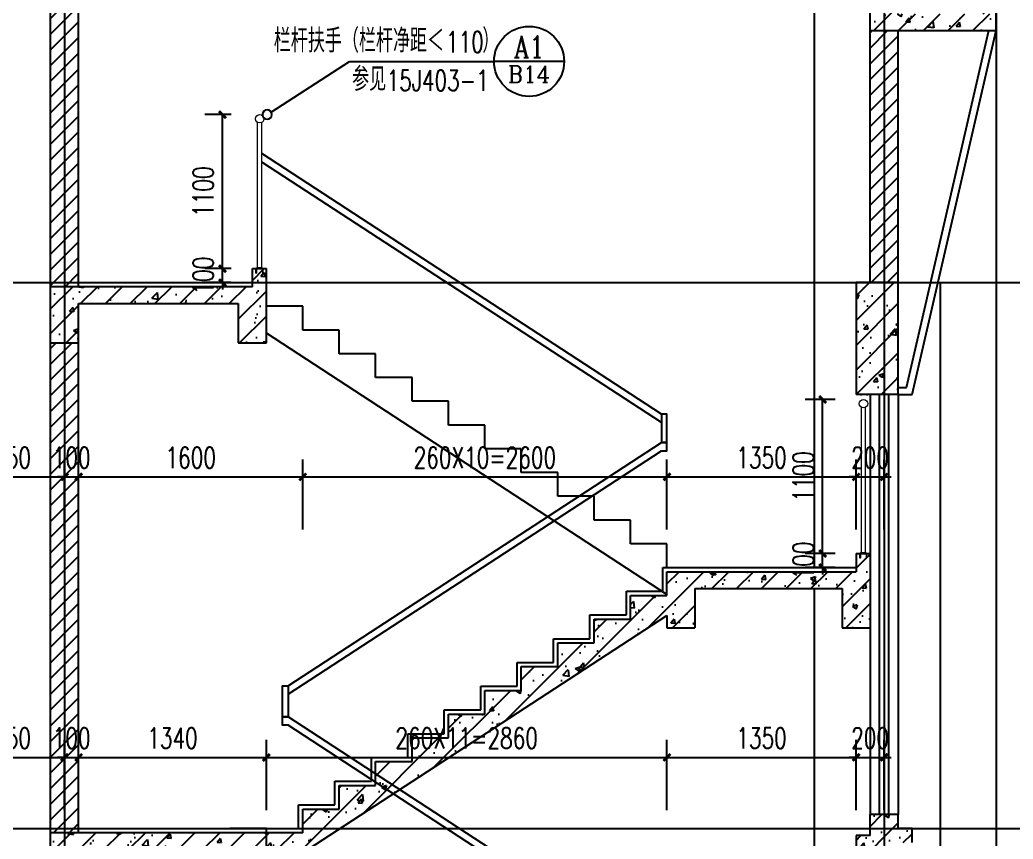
# Model space of a CAD drawing. Extents: x 1738711 to 2346805, y 1189731 to 2516152.
# Drawn here: x 1948757 to 1955848, y 1388697 to 1394548 of the extents above; entities that cross this region are included whole.
import ezdxf
from ezdxf.enums import TextEntityAlignment as Align

# ---------------------------------------------------------------- set-up
doc = ezdxf.new("R2010")
doc.units = 0
doc.header["$LTSCALE"] = 1000
doc.header["$MEASUREMENT"] = 0
doc.linetypes.add('复件 140224通州运河二期售楼部条件图_t3$0$X-ME SHAFT SH$0$X-B2$0$WATER_LINE', pattern=[0])
for name, color, linetype in [('CONTINUOUS', 7, 'Continuous'), ('DIM_IDEN', 3, 'Continuous'), ('DOTE', 1, 'Continuous'), ('PUB_DIM', 3, 'Continuous'), ('PUB_HATCH', 8, 'Continuous'), ('PUB_TEXT', 7, 'Continuous'), ('S_E_STAIR', 4, 'Continuous'), ('WALL', 40, 'Continuous'), ('WINDOW', 144, 'Continuous'), ('切线', 35, 'Continuous'), ('看线', 8, 'Continuous')]:
    doc.layers.add(name, color=color, linetype=linetype)
doc.layers.add('填充', color=252, linetype='Continuous', lineweight=5)
doc.layers.add('栏杆', color=6, linetype='Continuous', lineweight=15)
doc.styles.add('_TCH_DIM', font='SIMPLEX', dxfattribs={"bigfont": 'GBCBIG'})
doc.styles.add('_TCH_DIM_T3', font='SIMPLEX', dxfattribs={"width": 0.705882, "bigfont": 'GBCBIG'})
doc.styles.add('_TCH_LABEL', font='COMPLEX', dxfattribs={"bigfont": 'GBCBIG'})
doc.dimstyles.new('_TCH_ARCH&&50', dxfattribs={"dimtxt": 148.75, "dimasz": 50, "dimexe": 125, "dimexo": 150, "dimgap": 63.125, "dimtad": 1, "dimdec": 0, "dimzin": 0, "dimdsep": 46, "dimtxsty": '_TCH_DIM_T3', "dimblk": 'ARCHTICK', "dimcen": 0.09, "dimclrt": 7, "dimazin": 2, "dimtfac": 1, "dimtdec": 0, "dimtix": 1, "dimtmove": 2, "dimatfit": 3, "dimfxl": 50, "dimtolj": 1, "dimtzin": 0, "dimarcsym": 0})
pattern_1 = [(45, (0, 0), (-88.3883476, 88.3883476), []), (50, (0, 0), (358.63009, -31.376067), [37.5, -412.5]), (355, (0, 0), (-69.375667, 376.096067), [30, -330]), (100.4514, (29.9, -2.6), (289.25469, 344.71977), [31.870095, -350.571056]), (46.1842, (0, 100), (533.620524, -82.75951), [56.25, -618.75]), (96.6356, (44.47, 93.1), (467.33135, 487.05894), [47.80514, -525.8565]), (351.1842, (0, 100), (467.33097, 487.0593), [45, -495]), (21, (50, 75), (298.453526, -201.309445), [37.5, -412.5]), (326, (50, 75), (121.657666, 362.57502), [30, -330]), (71.4514, (74.87, 58.22), (420.111314, 161.26525), [31.870095, -350.571056]), (37.5, (0, 0), (6.079928, 166.446927), [0, -326, 0, -335, 0, -331.25]), (7.5, (0, 0), (131.534769, 197.205856), [0, -191, 0, -318.5, 0, -126.25]), (327.5, (-111.5, 0), (266.911218, -11.277436), [0, -125, 0, -390, 0, -517.5]), (317.5, (-161.5, 0), (291.593085, 50.052491), [0, -162.5, 0, -259, 0, -367.5])]
pattern_2 = [(45, (0, 0), (-56.1266008, 56.1266008), [])]

# ---------------------------------------------------------------- blocks, each defined once
blk = doc.blocks.new('gdfdgdfgdfbvfcxv')
at = {"layer": '填充'}
blk.add_line((264925, -67479), (264925, -67589), dxfattribs=at)
for points in [[(264919, -67480), (264829, -67480, -1), (264829, -67468), (264919, -67468)], [(264919, -67588), (264829, -67588, 1), (264829, -67600), (264919, -67600)]]:
    blk.add_lwpolyline(points, format="xyb", dxfattribs=at)
blk.add_lwpolyline([(264911, -67634), (264911, -67434), (264919, -67434), (264919, -67634)], close=True, dxfattribs=at)
blk.add_lwpolyline([(264911, -67634), (264911, -67434), (264919, -67434), (264919, -67634)], close=True, dxfattribs=at)
for centre, radius, start, end in [((264919, -67483), 4.5, 318.2388, 90), ((264915, -67488), 9.2, 330.3198, 59.7492), ((264919, -67495), 4.5, 318.2388, 90), ((264919, -67501), 4.5, 318.2388, 90), ((264919, -67507), 4.5, 318.2388, 90), ((264919, -67513), 4.5, 318.2388, 90), ((264919, -67519), 4.5, 318.2388, 90), ((264919, -67525), 4.5, 318.2388, 90), ((264919, -67531), 4.5, 318.2388, 90), ((264919, -67537), 4.5, 318.2388, 90), ((264919, -67543), 4.5, 318.2388, 90), ((264919, -67549), 4.5, 318.2388, 90), ((264919, -67555), 4.5, 318.2388, 90), ((264919, -67561), 4.5, 318.2388, 90), ((264919, -67567), 4.5, 318.2388, 90), ((264919, -67573), 4.5, 318.2388, 90), ((264919, -67579), 4.5, 318.2388, 90), ((264919, -67585), 4.5, 270, 90)]:
    blk.add_arc(centre, radius, start, end, dxfattribs=at)
blk = doc.blocks.new('_ArchTick')
at = {"color": 0, "linetype": 'ByBlock', "const_width": 0.4}
blk.add_lwpolyline([(-0.5, -0.5), (0.5, 0.5)], dxfattribs=at)
blk = doc.blocks.new('*D284')
at = {"layer": 'Defpoints', "color": 0, "transparency": 16777216}
for p in [(1954488.1, 1390736.9), (1954726.9, 1390736.9), (1954726.9, 1390636.9)]:
    blk.add_point(p, dxfattribs=at)
at = {"layer": 'PUB_DIM', "color": 0, "lineweight": -2, "transparency": 16777216}
for p, q in [((1954488.1, 1390736.9), (1954488.1, 1390786.9)), ((1954576.9, 1390736.9), (1954363.1, 1390736.9)), ((1954488.1, 1390636.9), (1954488.1, 1390736.9)), ((1954576.9, 1390636.9), (1954363.1, 1390636.9)), ((1954488.1, 1390636.9), (1954488.1, 1390586.9))]:
    blk.add_line(p, q, dxfattribs=at)
at = {"layer": 'PUB_DIM', "color": 0, "lineweight": -2, "transparency": 16777216, "xscale": 50, "yscale": 50, "zscale": 50}
for p, rotation in [((1954488.1, 1390736.9), 270), ((1954488.1, 1390636.9), 90)]:
    blk.add_blockref('_ArchTick', p, dxfattribs=dict(at, rotation=rotation))
at = {"layer": 'PUB_DIM', "color": 7, "transparency": 16777216, "insert": (1954350.6, 1390686.9), "char_height": 148.75, "attachment_point": 5, "rotation": 90, "style": '_TCH_DIM_T3'}
blk.add_mtext('\\A1;100', dxfattribs=at)
blk = doc.blocks.new('*D285')
at = {"layer": 'Defpoints', "color": 0, "transparency": 16777216}
for p in [(1954488.1, 1391836.9), (1954726.9, 1391836.9), (1954726.9, 1390736.9)]:
    blk.add_point(p, dxfattribs=at)
at = {"layer": 'PUB_DIM', "color": 0, "lineweight": -2, "transparency": 16777216}
for p, q in [((1954576.9, 1391836.9), (1954363.1, 1391836.9)), ((1954488.1, 1390736.9), (1954488.1, 1391836.9)), ((1954576.9, 1390736.9), (1954363.1, 1390736.9))]:
    blk.add_line(p, q, dxfattribs=at)
at = {"layer": 'PUB_DIM', "color": 0, "lineweight": -2, "transparency": 16777216, "xscale": 50, "yscale": 50, "zscale": 50}
for p, rotation in [((1954488.1, 1391836.9), 90), ((1954488.1, 1390736.9), 270)]:
    blk.add_blockref('_ArchTick', p, dxfattribs=dict(at, rotation=rotation))
at = {"layer": 'PUB_DIM', "color": 7, "transparency": 16777216, "insert": (1954350.6, 1391286.9), "char_height": 148.75, "attachment_point": 5, "rotation": 90, "style": '_TCH_DIM_T3'}
blk.add_mtext('\\A1;1100', dxfattribs=at)
blk = doc.blocks.new('*D290')
at = {"layer": 'Defpoints', "color": 0, "transparency": 16777216}
for p in [(1950203.5, 1392771.6), (1950416.9, 1392771.6), (1950416.9, 1392671.6)]:
    blk.add_point(p, dxfattribs=at)
at = {"layer": 'PUB_DIM', "color": 0, "lineweight": -2, "transparency": 16777216}
for p, q in [((1950203.5, 1392771.6), (1950203.5, 1392821.6)), ((1950266.9, 1392771.6), (1950078.5, 1392771.6)), ((1950203.5, 1392671.6), (1950203.5, 1392771.6)), ((1950266.9, 1392671.6), (1950078.5, 1392671.6)), ((1950203.5, 1392671.6), (1950203.5, 1392621.6))]:
    blk.add_line(p, q, dxfattribs=at)
at = {"layer": 'PUB_DIM', "color": 0, "lineweight": -2, "transparency": 16777216, "xscale": 50, "yscale": 50, "zscale": 50}
for p, rotation in [((1950203.5, 1392771.6), 270), ((1950203.5, 1392671.6), 90)]:
    blk.add_blockref('_ArchTick', p, dxfattribs=dict(at, rotation=rotation))
at = {"layer": 'PUB_DIM', "color": 7, "transparency": 16777216, "insert": (1950066, 1392721.6), "char_height": 148.75, "attachment_point": 5, "rotation": 90, "style": '_TCH_DIM_T3'}
blk.add_mtext('\\A1;100', dxfattribs=at)
blk = doc.blocks.new('*D291')
at = {"layer": 'Defpoints', "color": 0, "transparency": 16777216}
for p in [(1950203.5, 1393871.6), (1950416.9, 1393871.6), (1950416.9, 1392771.6)]:
    blk.add_point(p, dxfattribs=at)
at = {"layer": 'PUB_DIM', "color": 0, "lineweight": -2, "transparency": 16777216}
for p, q in [((1950266.9, 1393871.6), (1950078.5, 1393871.6)), ((1950203.5, 1392771.6), (1950203.5, 1393871.6)), ((1950266.9, 1392771.6), (1950078.5, 1392771.6))]:
    blk.add_line(p, q, dxfattribs=at)
at = {"layer": 'PUB_DIM', "color": 0, "lineweight": -2, "transparency": 16777216, "xscale": 50, "yscale": 50, "zscale": 50}
for p, rotation in [((1950203.5, 1393871.6), 90), ((1950203.5, 1392771.6), 270)]:
    blk.add_blockref('_ArchTick', p, dxfattribs=dict(at, rotation=rotation))
at = {"layer": 'PUB_DIM', "color": 7, "transparency": 16777216, "insert": (1950066, 1393321.6), "char_height": 148.75, "attachment_point": 5, "rotation": 90, "style": '_TCH_DIM_T3'}
blk.add_mtext('\\A1;1100', dxfattribs=at)
blk = doc.blocks.new('*D1302')
at = {"layer": 'Defpoints', "color": 0, "transparency": 16777216}
for p in [(1949076.9, 1391283.8), (1948326.9, 1390757), (1949076.9, 1390757)]:
    blk.add_point(p, dxfattribs=at)
at = {"layer": 'PUB_DIM', "color": 0, "lineweight": -2, "transparency": 16777216}
for p, q in [((1948326.9, 1390907), (1948326.9, 1391408.8)), ((1949076.9, 1390907), (1949076.9, 1391408.8)), ((1948326.9, 1391283.8), (1949076.9, 1391283.8))]:
    blk.add_line(p, q, dxfattribs=at)
at = {"layer": 'PUB_DIM', "color": 0, "lineweight": -2, "transparency": 16777216, "xscale": 50, "yscale": 50, "zscale": 50, "rotation": 180}
blk.add_blockref('_ArchTick', (1948326.9, 1391283.8), dxfattribs=at)
at = {"layer": 'PUB_DIM', "color": 0, "lineweight": -2, "transparency": 16777216, "xscale": 50, "yscale": 50, "zscale": 50}
blk.add_blockref('_ArchTick', (1949076.9, 1391283.8), dxfattribs=at)
at = {"layer": 'PUB_DIM', "color": 7, "transparency": 16777216, "insert": (1948701.9, 1391421.3), "char_height": 148.75, "attachment_point": 5, "style": '_TCH_DIM_T3'}
blk.add_mtext('\\A1;750', dxfattribs=at)
blk = doc.blocks.new('*D1303')
at = {"layer": 'Defpoints', "color": 0, "transparency": 16777216}
for p in [(1949176.9, 1391283.8), (1949076.9, 1390757), (1949176.9, 1390757)]:
    blk.add_point(p, dxfattribs=at)
at = {"layer": 'PUB_DIM', "color": 0, "lineweight": -2, "transparency": 16777216}
for p, q in [((1949076.9, 1390907), (1949076.9, 1391408.8)), ((1949176.9, 1390907), (1949176.9, 1391408.8)), ((1949076.9, 1391283.8), (1949026.9, 1391283.8)), ((1949076.9, 1391283.8), (1949176.9, 1391283.8)), ((1949176.9, 1391283.8), (1949226.9, 1391283.8))]:
    blk.add_line(p, q, dxfattribs=at)
at = {"layer": 'PUB_DIM', "color": 0, "lineweight": -2, "transparency": 16777216, "xscale": 50, "yscale": 50, "zscale": 50}
blk.add_blockref('_ArchTick', (1949076.9, 1391283.8), dxfattribs=at)
at = {"layer": 'PUB_DIM', "color": 0, "lineweight": -2, "transparency": 16777216, "xscale": 50, "yscale": 50, "zscale": 50, "rotation": 180}
blk.add_blockref('_ArchTick', (1949176.9, 1391283.8), dxfattribs=at)
at = {"layer": 'PUB_DIM', "color": 7, "transparency": 16777216, "insert": (1949126.9, 1391421.3), "char_height": 148.75, "attachment_point": 5, "style": '_TCH_DIM_T3'}
blk.add_mtext('\\A1;100', dxfattribs=at)
blk = doc.blocks.new('*D1304')
at = {"layer": 'Defpoints', "color": 0, "transparency": 16777216}
for p in [(1950776.9, 1391283.8), (1949176.9, 1390757), (1950776.9, 1390757)]:
    blk.add_point(p, dxfattribs=at)
at = {"layer": 'PUB_DIM', "color": 0, "lineweight": -2, "transparency": 16777216}
for p, q in [((1949176.9, 1390907), (1949176.9, 1391408.8)), ((1950776.9, 1390907), (1950776.9, 1391408.8)), ((1949176.9, 1391283.8), (1950776.9, 1391283.8))]:
    blk.add_line(p, q, dxfattribs=at)
at = {"layer": 'PUB_DIM', "color": 0, "lineweight": -2, "transparency": 16777216, "xscale": 50, "yscale": 50, "zscale": 50, "rotation": 180}
blk.add_blockref('_ArchTick', (1949176.9, 1391283.8), dxfattribs=at)
at = {"layer": 'PUB_DIM', "color": 0, "lineweight": -2, "transparency": 16777216, "xscale": 50, "yscale": 50, "zscale": 50}
blk.add_blockref('_ArchTick', (1950776.9, 1391283.8), dxfattribs=at)
at = {"layer": 'PUB_DIM', "color": 7, "transparency": 16777216, "insert": (1949976.9, 1391421.3), "char_height": 148.75, "attachment_point": 5, "style": '_TCH_DIM_T3'}
blk.add_mtext('\\A1;1600', dxfattribs=at)
blk = doc.blocks.new('*D1305')
at = {"layer": 'Defpoints', "color": 0, "transparency": 16777216}
for p in [(1953376.9, 1391283.8), (1950776.9, 1390757), (1953376.9, 1390757)]:
    blk.add_point(p, dxfattribs=at)
at = {"layer": 'PUB_DIM', "color": 0, "lineweight": -2, "transparency": 16777216}
for p, q in [((1950776.9, 1390907), (1950776.9, 1391408.8)), ((1953376.9, 1390907), (1953376.9, 1391408.8)), ((1950776.9, 1391283.8), (1953376.9, 1391283.8))]:
    blk.add_line(p, q, dxfattribs=at)
at = {"layer": 'PUB_DIM', "color": 0, "lineweight": -2, "transparency": 16777216, "xscale": 50, "yscale": 50, "zscale": 50, "rotation": 180}
blk.add_blockref('_ArchTick', (1950776.9, 1391283.8), dxfattribs=at)
at = {"layer": 'PUB_DIM', "color": 0, "lineweight": -2, "transparency": 16777216, "xscale": 50, "yscale": 50, "zscale": 50}
blk.add_blockref('_ArchTick', (1953376.9, 1391283.8), dxfattribs=at)
at = {"layer": 'PUB_DIM', "color": 7, "transparency": 16777216, "insert": (1952076.9, 1391421.3), "char_height": 148.75, "attachment_point": 5, "style": '_TCH_DIM_T3'}
blk.add_mtext('\\A1;260X10=2600', dxfattribs=at)
blk = doc.blocks.new('*D1306')
at = {"layer": 'Defpoints', "color": 0, "transparency": 16777216}
for p in [(1954726.9, 1391283.8), (1953376.9, 1390757), (1954726.9, 1390757)]:
    blk.add_point(p, dxfattribs=at)
at = {"layer": 'PUB_DIM', "color": 0, "lineweight": -2, "transparency": 16777216}
for p, q in [((1953376.9, 1390907), (1953376.9, 1391408.8)), ((1954726.9, 1390907), (1954726.9, 1391408.8)), ((1953376.9, 1391283.8), (1954726.9, 1391283.8))]:
    blk.add_line(p, q, dxfattribs=at)
at = {"layer": 'PUB_DIM', "color": 0, "lineweight": -2, "transparency": 16777216, "xscale": 50, "yscale": 50, "zscale": 50, "rotation": 180}
blk.add_blockref('_ArchTick', (1953376.9, 1391283.8), dxfattribs=at)
at = {"layer": 'PUB_DIM', "color": 0, "lineweight": -2, "transparency": 16777216, "xscale": 50, "yscale": 50, "zscale": 50}
blk.add_blockref('_ArchTick', (1954726.9, 1391283.8), dxfattribs=at)
at = {"layer": 'PUB_DIM', "color": 7, "transparency": 16777216, "insert": (1954051.9, 1391421.3), "char_height": 148.75, "attachment_point": 5, "style": '_TCH_DIM_T3'}
blk.add_mtext('\\A1;1350', dxfattribs=at)
blk = doc.blocks.new('*D1307')
at = {"layer": 'Defpoints', "color": 0, "transparency": 16777216}
for p in [(1954926.9, 1391283.8), (1954726.9, 1390757), (1954926.9, 1390757)]:
    blk.add_point(p, dxfattribs=at)
at = {"layer": 'PUB_DIM', "color": 0, "lineweight": -2, "transparency": 16777216}
for p, q in [((1954726.9, 1390907), (1954726.9, 1391408.8)), ((1954926.9, 1390907), (1954926.9, 1391408.8)), ((1954726.9, 1391283.8), (1954676.9, 1391283.8)), ((1954726.9, 1391283.8), (1954926.9, 1391283.8)), ((1954926.9, 1391283.8), (1954976.9, 1391283.8))]:
    blk.add_line(p, q, dxfattribs=at)
at = {"layer": 'PUB_DIM', "color": 0, "lineweight": -2, "transparency": 16777216, "xscale": 50, "yscale": 50, "zscale": 50}
blk.add_blockref('_ArchTick', (1954726.9, 1391283.8), dxfattribs=at)
at = {"layer": 'PUB_DIM', "color": 0, "lineweight": -2, "transparency": 16777216, "xscale": 50, "yscale": 50, "zscale": 50, "rotation": 180}
blk.add_blockref('_ArchTick', (1954926.9, 1391283.8), dxfattribs=at)
at = {"layer": 'PUB_DIM', "color": 7, "transparency": 16777216, "insert": (1954826.9, 1391421.3), "char_height": 148.75, "attachment_point": 5, "style": '_TCH_DIM_T3'}
blk.add_mtext('\\A1;200', dxfattribs=at)
blk = doc.blocks.new('*D1308')
at = {"layer": 'Defpoints', "color": 0, "transparency": 16777216}
for p in [(1949076.9, 1389280.8), (1948326.9, 1388754), (1949076.9, 1388754)]:
    blk.add_point(p, dxfattribs=at)
at = {"layer": 'PUB_DIM', "color": 0, "lineweight": -2, "transparency": 16777216}
for p, q in [((1948326.9, 1388904), (1948326.9, 1389405.8)), ((1949076.9, 1388904), (1949076.9, 1389405.8)), ((1948326.9, 1389280.8), (1949076.9, 1389280.8))]:
    blk.add_line(p, q, dxfattribs=at)
at = {"layer": 'PUB_DIM', "color": 0, "lineweight": -2, "transparency": 16777216, "xscale": 50, "yscale": 50, "zscale": 50, "rotation": 180}
blk.add_blockref('_ArchTick', (1948326.9, 1389280.8), dxfattribs=at)
at = {"layer": 'PUB_DIM', "color": 0, "lineweight": -2, "transparency": 16777216, "xscale": 50, "yscale": 50, "zscale": 50}
blk.add_blockref('_ArchTick', (1949076.9, 1389280.8), dxfattribs=at)
at = {"layer": 'PUB_DIM', "color": 7, "transparency": 16777216, "insert": (1948701.9, 1389418.3), "char_height": 148.75, "attachment_point": 5, "style": '_TCH_DIM_T3'}
blk.add_mtext('\\A1;750', dxfattribs=at)
blk = doc.blocks.new('*D1309')
at = {"layer": 'Defpoints', "color": 0, "transparency": 16777216}
for p in [(1949176.9, 1389280.8), (1949076.9, 1388754), (1949176.9, 1388754)]:
    blk.add_point(p, dxfattribs=at)
at = {"layer": 'PUB_DIM', "color": 0, "lineweight": -2, "transparency": 16777216}
for p, q in [((1949076.9, 1388904), (1949076.9, 1389405.8)), ((1949176.9, 1388904), (1949176.9, 1389405.8)), ((1949076.9, 1389280.8), (1949026.9, 1389280.8)), ((1949076.9, 1389280.8), (1949176.9, 1389280.8)), ((1949176.9, 1389280.8), (1949226.9, 1389280.8))]:
    blk.add_line(p, q, dxfattribs=at)
at = {"layer": 'PUB_DIM', "color": 0, "lineweight": -2, "transparency": 16777216, "xscale": 50, "yscale": 50, "zscale": 50}
blk.add_blockref('_ArchTick', (1949076.9, 1389280.8), dxfattribs=at)
at = {"layer": 'PUB_DIM', "color": 0, "lineweight": -2, "transparency": 16777216, "xscale": 50, "yscale": 50, "zscale": 50, "rotation": 180}
blk.add_blockref('_ArchTick', (1949176.9, 1389280.8), dxfattribs=at)
at = {"layer": 'PUB_DIM', "color": 7, "transparency": 16777216, "insert": (1949126.9, 1389418.3), "char_height": 148.75, "attachment_point": 5, "style": '_TCH_DIM_T3'}
blk.add_mtext('\\A1;100', dxfattribs=at)
blk = doc.blocks.new('*D1310')
at = {"layer": 'Defpoints', "color": 0, "transparency": 16777216}
for p in [(1950516.9, 1389280.8), (1949176.9, 1388754), (1950516.9, 1388754)]:
    blk.add_point(p, dxfattribs=at)
at = {"layer": 'PUB_DIM', "color": 0, "lineweight": -2, "transparency": 16777216}
for p, q in [((1949176.9, 1388904), (1949176.9, 1389405.8)), ((1950516.9, 1388904), (1950516.9, 1389405.8)), ((1949176.9, 1389280.8), (1950516.9, 1389280.8))]:
    blk.add_line(p, q, dxfattribs=at)
at = {"layer": 'PUB_DIM', "color": 0, "lineweight": -2, "transparency": 16777216, "xscale": 50, "yscale": 50, "zscale": 50, "rotation": 180}
blk.add_blockref('_ArchTick', (1949176.9, 1389280.8), dxfattribs=at)
at = {"layer": 'PUB_DIM', "color": 0, "lineweight": -2, "transparency": 16777216, "xscale": 50, "yscale": 50, "zscale": 50}
blk.add_blockref('_ArchTick', (1950516.9, 1389280.8), dxfattribs=at)
at = {"layer": 'PUB_DIM', "color": 7, "transparency": 16777216, "insert": (1949846.9, 1389418.3), "char_height": 148.75, "attachment_point": 5, "style": '_TCH_DIM_T3'}
blk.add_mtext('\\A1;1340', dxfattribs=at)
blk = doc.blocks.new('*D1311')
at = {"layer": 'Defpoints', "color": 0, "transparency": 16777216}
for p in [(1953376.9, 1389280.8), (1950516.9, 1388754), (1953376.9, 1388754)]:
    blk.add_point(p, dxfattribs=at)
at = {"layer": 'PUB_DIM', "color": 0, "lineweight": -2, "transparency": 16777216}
for p, q in [((1950516.9, 1388904), (1950516.9, 1389405.8)), ((1953376.9, 1388904), (1953376.9, 1389405.8)), ((1950516.9, 1389280.8), (1953376.9, 1389280.8))]:
    blk.add_line(p, q, dxfattribs=at)
at = {"layer": 'PUB_DIM', "color": 0, "lineweight": -2, "transparency": 16777216, "xscale": 50, "yscale": 50, "zscale": 50, "rotation": 180}
blk.add_blockref('_ArchTick', (1950516.9, 1389280.8), dxfattribs=at)
at = {"layer": 'PUB_DIM', "color": 0, "lineweight": -2, "transparency": 16777216, "xscale": 50, "yscale": 50, "zscale": 50}
blk.add_blockref('_ArchTick', (1953376.9, 1389280.8), dxfattribs=at)
at = {"layer": 'PUB_DIM', "color": 7, "transparency": 16777216, "insert": (1951946.9, 1389418.3), "char_height": 148.75, "attachment_point": 5, "style": '_TCH_DIM_T3'}
blk.add_mtext('\\A1;260X11=2860', dxfattribs=at)
blk = doc.blocks.new('*D1312')
at = {"layer": 'Defpoints', "color": 0, "transparency": 16777216}
for p in [(1954726.9, 1389280.8), (1953376.9, 1388754), (1954726.9, 1388754)]:
    blk.add_point(p, dxfattribs=at)
at = {"layer": 'PUB_DIM', "color": 0, "lineweight": -2, "transparency": 16777216}
for p, q in [((1953376.9, 1388904), (1953376.9, 1389405.8)), ((1954726.9, 1388904), (1954726.9, 1389405.8)), ((1953376.9, 1389280.8), (1954726.9, 1389280.8))]:
    blk.add_line(p, q, dxfattribs=at)
at = {"layer": 'PUB_DIM', "color": 0, "lineweight": -2, "transparency": 16777216, "xscale": 50, "yscale": 50, "zscale": 50, "rotation": 180}
blk.add_blockref('_ArchTick', (1953376.9, 1389280.8), dxfattribs=at)
at = {"layer": 'PUB_DIM', "color": 0, "lineweight": -2, "transparency": 16777216, "xscale": 50, "yscale": 50, "zscale": 50}
blk.add_blockref('_ArchTick', (1954726.9, 1389280.8), dxfattribs=at)
at = {"layer": 'PUB_DIM', "color": 7, "transparency": 16777216, "insert": (1954051.9, 1389418.3), "char_height": 148.75, "attachment_point": 5, "style": '_TCH_DIM_T3'}
blk.add_mtext('\\A1;1350', dxfattribs=at)
blk = doc.blocks.new('*D1313')
at = {"layer": 'Defpoints', "color": 0, "transparency": 16777216}
for p in [(1954926.9, 1389280.8), (1954726.9, 1388754), (1954926.9, 1388754)]:
    blk.add_point(p, dxfattribs=at)
at = {"layer": 'PUB_DIM', "color": 0, "lineweight": -2, "transparency": 16777216}
for p, q in [((1954726.9, 1388904), (1954726.9, 1389405.8)), ((1954926.9, 1388904), (1954926.9, 1389405.8)), ((1954726.9, 1389280.8), (1954676.9, 1389280.8)), ((1954726.9, 1389280.8), (1954926.9, 1389280.8)), ((1954926.9, 1389280.8), (1954976.9, 1389280.8))]:
    blk.add_line(p, q, dxfattribs=at)
at = {"layer": 'PUB_DIM', "color": 0, "lineweight": -2, "transparency": 16777216, "xscale": 50, "yscale": 50, "zscale": 50}
blk.add_blockref('_ArchTick', (1954726.9, 1389280.8), dxfattribs=at)
at = {"layer": 'PUB_DIM', "color": 0, "lineweight": -2, "transparency": 16777216, "xscale": 50, "yscale": 50, "zscale": 50, "rotation": 180}
blk.add_blockref('_ArchTick', (1954926.9, 1389280.8), dxfattribs=at)
at = {"layer": 'PUB_DIM', "color": 7, "transparency": 16777216, "insert": (1954826.9, 1389418.3), "char_height": 148.75, "attachment_point": 5, "style": '_TCH_DIM_T3'}
blk.add_mtext('\\A1;200', dxfattribs=at)

msp = doc.modelspace()

# ---------------------------------------------------------------- hatches: boundary and pattern name
at = {"layer": 'PUB_HATCH', "linetype": '复件 140224通州运河二期售楼部条件图_t3$0$X-ME SHAFT SH$0$X-B2$0$WATER_LINE'}
h = msp.add_hatch(dxfattribs=at)
h.set_pattern_fill('钢筋混凝土', color=256, scale=50, style=0)
h.set_pattern_definition(pattern_1)
h.paths.add_polyline_path([(1955027.7, 1395671.6), (1954826.9, 1395671.6), (1954826.9, 1394471.6), (1955726.9, 1394471.6), (1955726.9, 1394591.6), (1955027.7, 1394591.6)])
h.paths.add_polyline_path([(1955027.7, 1395671.6), (1955027.7, 1395571.6), (1955726.9, 1395571.6), (1955726.9, 1395671.6)])
h.paths.add_polyline_path([(1948226.9, 1396251.6), (1954826.9, 1396251.6), (1954826.9, 1395671.6), (1955027.7, 1395671.6), (1955027.7, 1396771.6), (1954826.9, 1396771.6), (1954826.9, 1396671.6), (1954926.9, 1396671.6), (1954926.9, 1396371.6), (1948127.7, 1396371.6), (1948127.7, 1396671.6), (1948227.7, 1396671.6), (1948227.7, 1396771.6), (1948026.9, 1396771.6), (1948026.9, 1395671.6), (1948226.9, 1395671.6)])
h = msp.add_hatch(dxfattribs=at)
h.set_pattern_fill('ANSI31', color=256, scale=50, style=0)
h.set_pattern_definition(pattern_2)
h.paths.add_polyline_path([(1949176.9, 1376641.6), (1948976.9, 1376641.6), (1948976.9, 1374541.6), (1949176.9, 1374541.6)])
h.paths.add_polyline_path([(1948976.9, 1377041.6), (1949176.9, 1377041.6), (1949176.9, 1380541.6), (1948976.9, 1380541.6)])
h.paths.add_polyline_path([(1949176.9, 1384441.6), (1948976.9, 1384441.6), (1948976.9, 1380941.6), (1949176.9, 1380941.6)])
h.paths.add_polyline_path([(1949176.9, 1388341.6), (1948976.9, 1388341.6), (1948976.9, 1384841.6), (1949176.9, 1384841.6)])
h.paths.add_polyline_path([(1949176.9, 1392241.6), (1948976.9, 1392241.6), (1948976.9, 1388741.6), (1949176.9, 1388741.6)])
h.paths.add_polyline_path([(1949176.9, 1396251.6), (1948976.9, 1396251.6), (1948976.9, 1392641.6), (1949176.9, 1392641.6)])
h = msp.add_hatch(dxfattribs=at)
h.set_pattern_fill('ANSI31', color=256, scale=50, style=0)
h.set_pattern_definition(pattern_2)
h.paths.add_polyline_path([(1954926.9, 1394471.6), (1954826.9, 1394471.6), (1954826.9, 1392671.6), (1954926.9, 1392671.6)])
h.paths.add_polyline_path([(1955027.7, 1394471.6), (1954926.9, 1394471.6), (1954926.9, 1392671.6), (1955027.7, 1392671.6)])
h.paths.add_polyline_path([(1955726.9, 1395571.6), (1955626.9, 1395571.6), (1955626.9, 1394591.6), (1955726.9, 1394591.6)])
h = msp.add_hatch(dxfattribs=at)
h.set_pattern_fill('钢筋混凝土', color=256, scale=50, style=0)
h.set_pattern_definition(pattern_1)
h.paths.add_polyline_path([(1955027.7, 1392671.6), (1954726.9, 1392671.6), (1954726.9, 1391871.6), (1955027.7, 1391871.6)])
h.paths.add_polyline_path([(1950516.9, 1392521.6), (1950516.9, 1392771.6), (1950416.9, 1392771.6), (1950416.9, 1392641.6), (1948976.9, 1392641.6), (1948976.9, 1392241.6), (1949176.9, 1392241.6), (1949176.9, 1392521.6), (1950316.9, 1392521.6), (1950316.9, 1392241.6), (1950516.9, 1392241.6)])
h.paths.add_polyline_path([(1948326.9, 1392671.6), (1948026.9, 1392671.6), (1948026.9, 1391871.6), (1948326.9, 1391871.6)])
h.paths.add_polyline_path([(1948026.9, 1392671.6), (1946990.9, 1392671.6), (1946990.9, 1392551.6), (1948026.9, 1392551.6)])
h = msp.add_hatch(dxfattribs=at)
h.set_pattern_fill('钢筋混凝土', color=256, scale=50, style=0)
h.set_pattern_definition(pattern_1)
h.paths.add_polyline_path([(1953376.9, 1390294.1), (1953376.9, 1390206.9), (1953576.9, 1390206.9), (1953576.9, 1390486.9), (1954626.9, 1390486.9), (1954626.9, 1390206.9), (1954826.9, 1390206.9), (1954826.9, 1390736.9), (1954726.9, 1390736.9), (1954726.9, 1390606.9), (1953376.9, 1390606.9), (1953376.9, 1390437.3), (1953116.9, 1390437.3), (1953116.9, 1390267.8), (1952856.9, 1390267.8), (1952856.9, 1390098.2), (1952596.9, 1390098.2), (1952596.9, 1389928.6), (1952336.9, 1389928.6), (1952336.9, 1389759), (1952076.9, 1389759), (1952076.9, 1389589.5), (1951816.9, 1389589.5), (1951816.9, 1389419.9), (1951556.9, 1389419.9), (1951556.9, 1389250.3), (1951296.9, 1389250.3), (1951296.9, 1389080.8), (1951036.9, 1389080.8), (1951036.9, 1388911.2), (1950776.9, 1388911.2), (1950776.9, 1388741.6), (1948976.9, 1388741.6), (1948976.9, 1388341.6), (1949176.9, 1388341.6), (1949176.9, 1388621.6), (1950316.9, 1388621.6), (1950316.9, 1388341.6), (1950516.9, 1388341.6), (1950516.9, 1388621.6), (1950812.6, 1388621.6)])
h = msp.add_hatch(dxfattribs=at)
h.set_pattern_fill('钢筋混凝土', color=256, scale=50, style=0)
h.set_pattern_definition(pattern_1)
h.paths.add_polyline_path([(1955026.9, 1388671.6), (1955126.9, 1388671.6), (1955126.9, 1388771.6), (1955027.7, 1388771.6), (1955027.7, 1388871.6), (1954826.9, 1388871.6), (1954826.9, 1388721.6), (1954726.9, 1388721.6), (1954726.9, 1387971.6), (1955026.9, 1387971.6), (1955026.9, 1388171.6), (1955126.9, 1388171.6), (1955126.9, 1388271.6), (1955026.9, 1388271.6)])

# ---------------------------------------------------------------- linework, layer by layer
at = {"layer": 'DIM_IDEN'}
for p, q in [((1950550.6, 1393889.9), (1951110.2, 1394251.4)), ((1951110.2, 1394251.4), (1952142.7, 1394251.4)), ((1952642.7, 1394251.4), (1952142.7, 1394251.4))]:
    msp.add_line(p, q, dxfattribs=at)
msp.add_lwpolyline([(1950556, 1393871.6, 1), (1950488.5, 1393871.6, 1)], format="xyb", close=True, dxfattribs=at)
msp.add_circle((1952392.7, 1394251.4), 250, dxfattribs=at)
at = {"layer": 'DOTE'}
for p, q in [((1949076.9, 1397223.8), (1949076.9, 1370014.9)), ((1954926.9, 1397223.8), (1954926.9, 1370014.9)), ((1946216.3, 1392671.6), (1957770.6, 1392671.6)), ((1946216.3, 1388771.6), (1957770.6, 1388771.6))]:
    msp.add_line(p, q, dxfattribs=at)
at = {"layer": 'S_E_STAIR'}
for p, q in [((1953336.9, 1391732.6), (1950484.6, 1393592.8)), ((1953336.9, 1391672.6), (1950484.6, 1393532.8)), ((1950776.9, 1392502.2), (1950516.9, 1392502.2)), ((1950776.9, 1392332.6), (1950776.9, 1392502.2)), ((1951036.9, 1392332.6), (1950776.9, 1392332.6)), ((1951036.9, 1392163), (1951036.9, 1392332.6)), ((1953376.9, 1390444.1), (1950516.9, 1392309.3)), ((1951296.9, 1392163), (1951036.9, 1392163)), ((1951296.9, 1391993.5), (1951296.9, 1392163)), ((1951556.9, 1391993.5), (1951296.9, 1391993.5)), ((1951556.9, 1391823.9), (1951556.9, 1391993.5)), ((1951816.9, 1391823.9), (1951556.9, 1391823.9)), ((1951816.9, 1391654.3), (1951816.9, 1391823.9)), ((1952076.9, 1391654.3), (1951816.9, 1391654.3)), ((1952076.9, 1391484.7), (1952076.9, 1391654.3)), ((1950671.9, 1389792.3), (1953336.9, 1391530.4)), ((1950671.9, 1389732.3), (1953336.9, 1391470.4)), ((1952336.9, 1391484.7), (1952076.9, 1391484.7)), ((1952336.9, 1391315.2), (1952336.9, 1391484.7)), ((1952596.9, 1391315.2), (1952336.9, 1391315.2)), ((1952596.9, 1391145.6), (1952596.9, 1391315.2)), ((1952856.9, 1391145.6), (1952596.9, 1391145.6)), ((1952856.9, 1390976), (1952856.9, 1391145.6)), ((1953116.9, 1390976), (1952856.9, 1390976)), ((1953116.9, 1390806.5), (1953116.9, 1390976)), ((1953376.9, 1390806.5), (1953116.9, 1390806.5)), ((1953376.9, 1390636.9), (1953376.9, 1390806.5)), ((1953336.9, 1387832.6), (1950671.9, 1389570.6)), ((1953336.9, 1387772.6), (1950671.9, 1389510.6)), ((1950516.9, 1388771.7), (1950256.9, 1388771.7)), ((1950516.9, 1388602.2), (1950516.9, 1388771.7))]:
    msp.add_line(p, q, dxfattribs=at)
for points in [[(1953336.9, 1391530.4), (1953376.9, 1391530.4), (1953376.9, 1391732.6), (1953336.9, 1391732.6)], [(1950671.9, 1389570.6), (1950631.9, 1389570.6), (1950631.9, 1389792.3), (1950671.9, 1389792.3)]]:
    msp.add_lwpolyline(points, close=True, dxfattribs=at)
for points in [[(1953336.9, 1391470.4), (1953376.9, 1391470.4), (1953376.9, 1391530.4), (1953336.9, 1391530.4)], [(1950671.9, 1389510.6), (1950631.9, 1389510.6), (1950631.9, 1389570.6), (1950671.9, 1389570.6)]]:
    msp.add_lwpolyline(points, dxfattribs=at)
at = {"layer": 'WALL'}
for p, q in [((1948976.9, 1374541.6), (1948976.9, 1396251.6)), ((1949176.9, 1392641.6), (1949176.9, 1396251.6)), ((1954826.9, 1392671.6), (1954826.9, 1396251.6)), ((1955726.9, 1394471.6), (1955726.9, 1395671.6)), ((1954826.9, 1394471.6), (1955726.9, 1394471.6)), ((1955027.7, 1391871.6), (1955027.7, 1394471.6)), ((1955087.1, 1391921.6), (1955675.6, 1394471.6)), ((1955126.9, 1391871.6), (1955726.9, 1394471.6)), ((1950416.9, 1392771.6), (1950516.9, 1392771.6)), ((1950416.9, 1392641.6), (1950416.9, 1392771.6)), ((1950516.9, 1392521.6), (1950516.9, 1392771.6)), ((1950416.9, 1392641.6), (1948976.9, 1392641.6)), ((1954726.9, 1392671.6), (1954726.9, 1391871.6)), ((1955027.7, 1392671.6), (1954726.9, 1392671.6)), ((1949176.9, 1392521.6), (1950316.9, 1392521.6)), ((1949176.9, 1388741.6), (1949176.9, 1392521.6)), ((1950316.9, 1392521.6), (1950316.9, 1392241.6)), ((1950516.9, 1392241.6), (1950516.9, 1392521.6)), ((1948976.9, 1392241.6), (1949176.9, 1392241.6)), ((1950316.9, 1392241.6), (1950516.9, 1392241.6)), ((1955027.7, 1391921.6), (1955087.1, 1391921.6)), ((1955027.7, 1391871.6), (1954726.9, 1391871.6)), ((1954826.9, 1391871.6), (1954826.9, 1391871.6)), ((1955027.7, 1391871.6), (1955126.9, 1391871.6)), ((1954726.9, 1390736.9), (1954826.9, 1390736.9)), ((1954726.9, 1390736.9), (1954726.9, 1390606.9)), ((1954826.9, 1390736.9), (1954826.9, 1390206.9)), ((1953376.9, 1390437.3), (1953376.9, 1390606.9)), ((1953376.9, 1390606.9), (1954726.9, 1390606.9)), ((1953576.9, 1390486.9), (1954626.9, 1390486.9)), ((1953576.9, 1390486.9), (1953576.9, 1390206.9)), ((1954626.9, 1390486.9), (1954626.9, 1390206.9)), ((1953116.9, 1390267.8), (1953116.9, 1390437.3)), ((1953116.9, 1390437.3), (1953376.9, 1390437.3)), ((1950812.6, 1388621.6), (1953376.9, 1390294.1)), ((1952856.9, 1390098.2), (1952856.9, 1390267.8)), ((1952856.9, 1390267.8), (1953116.9, 1390267.8)), ((1953376.9, 1390294.1), (1953376.9, 1390206.9)), ((1953376.9, 1390206.9), (1953576.9, 1390206.9)), ((1954626.9, 1390206.9), (1954826.9, 1390206.9)), ((1952596.9, 1389928.6), (1952596.9, 1390098.2)), ((1952596.9, 1390098.2), (1952856.9, 1390098.2)), ((1952336.9, 1389759), (1952336.9, 1389928.6)), ((1952336.9, 1389928.6), (1952596.9, 1389928.6)), ((1952076.9, 1389589.5), (1952076.9, 1389759)), ((1952076.9, 1389759), (1952336.9, 1389759)), ((1951816.9, 1389419.9), (1951816.9, 1389589.5)), ((1951816.9, 1389589.5), (1952076.9, 1389589.5)), ((1951556.9, 1389250.3), (1951556.9, 1389419.9)), ((1951556.9, 1389419.9), (1951816.9, 1389419.9)), ((1951296.9, 1389080.8), (1951296.9, 1389250.3)), ((1951296.9, 1389250.3), (1951556.9, 1389250.3)), ((1951036.9, 1389080.8), (1951296.9, 1389080.8)), ((1951036.9, 1388911.2), (1951036.9, 1389080.8)), ((1950776.9, 1388741.6), (1950776.9, 1388911.2)), ((1950776.9, 1388911.2), (1951036.9, 1388911.2)), ((1954826.9, 1388721.6), (1954826.9, 1388871.6)), ((1955026.9, 1388871.6), (1954826.9, 1388871.6)), ((1955027.7, 1388771.6), (1955027.7, 1388871.6)), ((1950776.9, 1388741.6), (1948976.9, 1388741.6)), ((1954726.9, 1388721.6), (1954726.9, 1387971.6)), ((1954826.9, 1388721.6), (1954726.9, 1388721.6)), ((1954826.9, 1388721.6), (1954826.9, 1388771.6)), ((1955126.9, 1388771.6), (1955026.9, 1388771.6)), ((1955126.9, 1388671.6), (1955126.9, 1388771.6))]:
    msp.add_line(p, q, dxfattribs=at)
at = {"layer": 'WINDOW'}
for p, q in [((1954826.9, 1391871.6), (1954826.9, 1388871.6)), ((1954893.6, 1388871.6), (1954893.6, 1391871.6)), ((1954960.2, 1388871.6), (1954960.2, 1391871.6)), ((1955026.9, 1391871.6), (1955026.9, 1388871.6))]:
    msp.add_line(p, q, dxfattribs=at)
at = {"layer": '切线'}
for p, q in [((1949176.9, 1392671.6), (1950416.9, 1392671.6)), ((1953346.9, 1390467.3), (1953346.9, 1390636.9)), ((1953346.9, 1390636.9), (1954726.9, 1390636.9)), ((1953086.9, 1390297.8), (1953086.9, 1390467.3)), ((1953086.9, 1390467.3), (1953346.9, 1390467.3)), ((1952826.9, 1390128.2), (1952826.9, 1390297.8)), ((1952826.9, 1390297.8), (1953086.9, 1390297.8)), ((1952566.9, 1389958.6), (1952566.9, 1390128.2)), ((1952566.9, 1390128.2), (1952826.9, 1390128.2)), ((1952306.9, 1389789), (1952306.9, 1389958.6)), ((1952306.9, 1389958.6), (1952566.9, 1389958.6)), ((1952046.9, 1389619.5), (1952046.9, 1389789)), ((1952046.9, 1389789), (1952306.9, 1389789)), ((1951786.9, 1389449.9), (1951786.9, 1389619.5)), ((1951786.9, 1389619.5), (1952046.9, 1389619.5)), ((1951526.9, 1389280.3), (1951526.9, 1389449.9)), ((1951526.9, 1389449.9), (1951786.9, 1389449.9)), ((1951266.9, 1389110.8), (1951266.9, 1389280.3)), ((1951266.9, 1389280.3), (1951526.9, 1389280.3)), ((1951006.9, 1388941.2), (1951006.9, 1389110.8)), ((1951006.9, 1389110.8), (1951266.9, 1389110.8)), ((1950746.9, 1388771.6), (1950746.9, 1388941.2)), ((1950746.9, 1388941.2), (1951006.9, 1388941.2)), ((1949176.9, 1388771.6), (1950746.9, 1388771.6))]:
    msp.add_line(p, q, dxfattribs=at)
at = {"layer": '栏杆', "color": 6, "ltscale": 100}
for points in [[(1950454.6, 1392776.6), (1950454.6, 1393815.6)], [(1950484.6, 1392776.6), (1950484.6, 1393815.6)], [(1954764.6, 1390741.9), (1954764.6, 1391780.9)], [(1954794.6, 1390741.9), (1954794.6, 1391780.9)]]:
    msp.add_lwpolyline(points, dxfattribs=at)
for centre in [(1950469.6, 1393841.6), (1954779.6, 1391806.9)]:
    msp.add_circle(centre, 30, dxfattribs=at)
at = {"layer": '看线'}
for p, q in [((1954426.9, 1396251.6), (1954426.9, 1390636.9)), ((1955726.9, 1395671.6), (1955726.9, 1381871.6)), ((1955326.9, 1392671.6), (1955326.9, 1380921.6)), ((1954426.9, 1390486.9), (1954426.9, 1388771.6)), ((1954426.9, 1388771.6), (1954426.9, 1386736.9))]:
    msp.add_line(p, q, dxfattribs=at)

# ---------------------------------------------------------------- block references
at = {"layer": 'CONTINUOUS', "xscale": 0.384000000001397, "yscale": 0.384000000001397, "zscale": 0.384000000001397, "rotation": 90}
for p in [(1924535.3, 1291045.7), (1928845.3, 1289011)]:
    msp.add_blockref('gdfdgdfgdfbvfcxv', p, dxfattribs=at)

# ---------------------------------------------------------------- texts
at = {"layer": 'PUB_TEXT', "color": 7, "style": '_TCH_DIM'}
for s, height, p in [('栏杆扶手（栏杆净距＜', 168.79, (1950570.3, 1394315.1)), ('）', 168.8, (1952059.1, 1394315.1)), ('参见', 168.79, (1951129.4, 1394040.6))]:
    msp.add_text(s, height=height, dxfattribs=at).set_placement(p)
at = {"layer": 'PUB_TEXT', "color": 7, "style": '_TCH_DIM', "width": 0.705882}
for s, p in [('110', (1951799.1, 1394315.1)), ('15J403-1', (1951375.2, 1394040.6))]:
    msp.add_text(s, height=148.75, dxfattribs=at).set_placement(p)
at = {"layer": 'PUB_TEXT', "color": 7, "style": '_TCH_LABEL'}
for s, height, p, p2 in [('A1', 152.49, (1952283.7, 1394280.4), (1952501.6, 1394280.4)), ('B14', 119.47, (1952241.9, 1394099.9), (1952543.4, 1394099.9))]:
    msp.add_text(s, height=height, dxfattribs=at).set_placement(p, p2, align=Align.FIT)

# ---------------------------------------------------------------- dimensions: what is measured, and where the dimension line sits
at = {"layer": 'PUB_DIM'}
for p1, p2, distance, picture, middle in [((1950416.9, 1392771.6), (1950416.9, 1393871.6), 213.4, '*D291', (1950066, 1393321.6)), ((1950416.9, 1392671.6), (1950416.9, 1392771.6), 213.4, '*D290', (1950066, 1392721.6)), ((1954726.9, 1390736.9), (1954726.9, 1391836.9), 238.8, '*D285', (1954350.6, 1391286.9)), ((1948326.9, 1390757), (1949076.9, 1390757), 526.8, '*D1302', (1948701.9, 1391421.3)), ((1949076.9, 1390757), (1949176.9, 1390757), 526.8, '*D1303', (1949126.9, 1391421.3)), ((1949176.9, 1390757), (1950776.9, 1390757), 526.8, '*D1304', (1949976.9, 1391421.3)), ((1953376.9, 1390757), (1954726.9, 1390757), 526.8, '*D1306', (1954051.9, 1391421.3)), ((1954726.9, 1390757), (1954926.9, 1390757), 526.8, '*D1307', (1954826.9, 1391421.3)), ((1954726.9, 1390636.9), (1954726.9, 1390736.9), 238.8, '*D284', (1954350.6, 1390686.9)), ((1948326.9, 1388754), (1949076.9, 1388754), 526.8, '*D1308', (1948701.9, 1389418.3)), ((1949076.9, 1388754), (1949176.9, 1388754), 526.8, '*D1309', (1949126.9, 1389418.3)), ((1949176.9, 1388754), (1950516.9, 1388754), 526.8, '*D1310', (1949846.9, 1389418.3)), ((1953376.9, 1388754), (1954726.9, 1388754), 526.8, '*D1312', (1954051.9, 1389418.3)), ((1954726.9, 1388754), (1954926.9, 1388754), 526.8, '*D1313', (1954826.9, 1389418.3))]:
    dim = msp.add_aligned_dim(p1=p1, p2=p2, distance=distance, dimstyle='_TCH_ARCH&&50', dxfattribs=at)
    dim.commit()
    dim.dimension.update_dxf_attribs({"geometry": picture, "text_midpoint": middle})
for p1, p2, text, picture, middle in [((1950776.9, 1390757), (1953376.9, 1390757), '260X10=2600', '*D1305', (1952076.9, 1391421.3)), ((1950516.9, 1388754), (1953376.9, 1388754), '260X11=2860', '*D1311', (1951946.9, 1389418.3))]:
    dim = msp.add_aligned_dim(p1=p1, p2=p2, distance=526.8, text=text, dimstyle='_TCH_ARCH&&50', dxfattribs=at)
    dim.commit()
    dim.dimension.update_dxf_attribs({"geometry": picture, "text_midpoint": middle})

doc.saveas('drawing.dxf')
